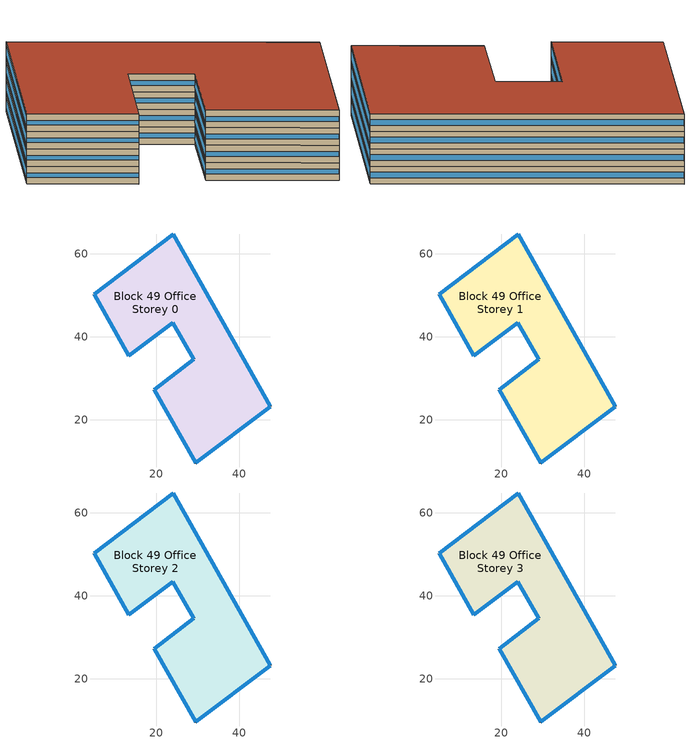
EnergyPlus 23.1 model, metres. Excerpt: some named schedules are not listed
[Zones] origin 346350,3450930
Block 49 Office Storey 0
 floor ground (Project Floor): 24.06,64.75 47.48,23.16 29.46,9.57 19.51,27.23 28.96,34.52 23.94,43.35 13.34,35.41 4.98,50.28 z0
 wall outside (Project Wall): 24.06,64.75 4.98,50.28 13.34,35.41 23.94,43.35 28.96,34.52 19.51,27.23 29.46,9.57 47.48,23.16 24.06,64.75 z0:3
 window (Office_north_window_construction): 24.05,64.74 4.99,50.29 / 28.96,34.52 19.52,27.23 z0.75:2.25
 window (Office_west_window_construction): 4.98,50.28 13.34,35.42 / 23.95,43.35 28.96,34.53 / 19.52,27.22 29.45,9.58 z1.12:1.88
 window (Office_south_window_construction): 13.35,35.42 23.94,43.35 / 29.46,9.58 47.47,23.16 z0.6:2.4
 window (Office_east_window_construction): 47.47,23.19 24.08,64.73 z0.98:2.02
 roof outside (Project Ceiling): 47.48,23.16 24.06,64.75 4.98,50.28 13.34,35.41 23.94,43.35 28.96,34.52 19.51,27.23 29.46,9.57 z3
Block 49 Office Storey 1
 floor outside (Project Floor): 24.06,64.75 47.48,23.16 29.46,9.57 19.51,27.23 28.96,34.52 23.94,43.35 13.34,35.41 4.98,50.28 z3
 wall outside (Project Wall): 24.06,64.75 4.98,50.28 13.34,35.41 23.94,43.35 28.96,34.52 19.51,27.23 29.46,9.57 47.48,23.16 24.06,64.75 z3:6
 window (Office_north_window_construction): 24.05,64.74 4.99,50.29 / 28.96,34.52 19.52,27.23 z3.75:5.25
 window (Office_west_window_construction): 4.98,50.28 13.34,35.42 / 23.95,43.35 28.96,34.53 / 19.52,27.22 29.45,9.58 z4.12:4.88
 window (Office_south_window_construction): 13.35,35.42 23.94,43.35 / 29.46,9.58 47.47,23.16 z3.6:5.4
 window (Office_east_window_construction): 47.47,23.19 24.08,64.73 z3.98:5.03
 roof outside (Project Ceiling): 47.48,23.16 24.06,64.75 4.98,50.28 13.34,35.41 23.94,43.35 28.96,34.52 19.51,27.23 29.46,9.57 z6
Block 49 Office Storey 2
 floor outside (Project Floor): 24.06,64.75 47.48,23.16 29.46,9.57 19.51,27.23 28.96,34.52 23.94,43.35 13.34,35.41 4.98,50.28 z6
 wall outside (Project Wall): 24.06,64.75 4.98,50.28 13.34,35.41 23.94,43.35 28.96,34.52 19.51,27.23 29.46,9.57 47.48,23.16 24.06,64.75 z6:9
 window (Office_north_window_construction): 24.05,64.74 4.99,50.29 / 28.96,34.52 19.52,27.23 z6.75:8.25
 window (Office_west_window_construction): 4.98,50.28 13.34,35.42 / 23.95,43.35 28.96,34.53 / 19.52,27.22 29.45,9.58 z7.12:7.88
 window (Office_south_window_construction): 13.35,35.42 23.94,43.35 / 29.46,9.58 47.47,23.16 z6.6:8.4
 window (Office_east_window_construction): 47.47,23.19 24.08,64.73 z6.97:8.03
 roof outside (Project Ceiling): 47.48,23.16 24.06,64.75 4.98,50.28 13.34,35.41 23.94,43.35 28.96,34.52 19.51,27.23 29.46,9.57 z9
Block 49 Office Storey 3
 floor outside (Project Floor): 24.06,64.75 47.48,23.16 29.46,9.57 19.51,27.23 28.96,34.52 23.94,43.35 13.34,35.41 4.98,50.28 z9
 wall outside (Project Wall): 24.06,64.75 4.98,50.28 13.34,35.41 23.94,43.35 28.96,34.52 19.51,27.23 29.46,9.57 47.48,23.16 24.06,64.75 z9:12
 window (Office_north_window_construction): 24.05,64.74 4.99,50.29 / 28.96,34.52 19.52,27.23 z9.75:11.25
 window (Office_west_window_construction): 4.98,50.28 13.34,35.42 / 23.95,43.35 28.96,34.53 / 19.52,27.22 29.45,9.58 z10.12:10.88
 window (Office_south_window_construction): 13.35,35.42 23.94,43.35 / 29.46,9.58 47.47,23.16 z9.6:11.4
 window (Office_east_window_construction): 47.47,23.19 24.08,64.73 z9.97:11.03
 roof outside (Project Flat Roof): 47.48,23.16 24.06,64.75 4.98,50.28 13.34,35.41 23.94,43.35 28.96,34.52 19.51,27.23 29.46,9.57 z12
[Building]
Building_1: North Axis=0; Terrain=City; Loads Convergence Tolerance Value=0.04; Temperature Convergence Tolerance Value=0.4; Solar Distribution=FullExterior; Maximum Number of Warmup Days=25; Minimum Number of Warmup Days=6
[Site:Location]
CHN Design_Conditions: Latitude=30; Longitude=114; Time Zone=8; Elevation=12
[SIZINGPERIOD:DESIGNDAY] Day of Month=21; DryBulb Temperature Range Modifier Type=DefaultMultipliers; Humidity Condition Type=Wetbulb; Barometric Pressure=101181; Rain Indicator=No; Snow Indicator=No; Daylight Saving Time Indicator=No; Sky Clearness=0; Begin Environment Reset Mode=FullResetAtBeginEnvironment
Name | Month | Day Type | Maximum DryBulb Temperature | Daily DryBulb Temperature Range | Wetbulb or DewPoint at Maximum DryBulb | Wind Speed | Wind Direction | Solar Model Indicator | ASHRAE Clear Sky Optical Depth for Beam Irradiance taub | ASHRAE Clear Sky Optical Depth for Diffuse Irradiance taud
Ann Htg 99.6% Condns DB | 1 | WinterDesignDay | -10 | 0 | -4.8 | 1 | 340 | ASHRAEClearSky | 0 | 0
Ann Clg .4% Condns DB=>MWB | 7 | SummerDesignDay | 40 | 6.6 | 27.1 | 3.5 | 220 | ASHRAETau | 0.781 | 1.413
[MATERIAL]
DefaultMaterial: Roughness=Rough; Thickness=0.1; Conductivity=0.1; Density=1000; Specific Heat=1000; Thermal Absorptance=0.9; Solar Absorptance=0.7; Visible Absorptance=0.7
[WINDOWMATERIAL:SIMPLEGLAZINGSYSTEM] UFactor=1.6; Visible Transmittance=0.6
Name | Solar Heat Gain Coefficient
Office_east_window; Office_south_window; Office_west_window | 0.3
Office_north_window | 0.35
[CONSTRUCTION]
Project Wall; Project Floor; Project Flat Roof; Project Ceiling: DefaultMaterial
Office_east_window_construction: Office_east_window
Office_south_window_construction: Office_south_window
Office_west_window_construction: Office_west_window
Office_north_window_construction: Office_north_window
[SPACE] Ceiling Height=autocalculate; Volume=autocalculate; Floor Area=autocalculate; Space Type=Office
Name | Zone
Block 49 Office Storey 0_space | Block 49 Office Storey 0
Block 49 Office Storey 1_space | Block 49 Office Storey 1
Block 49 Office Storey 2_space | Block 49 Office Storey 2
Block 49 Office Storey 3_space | Block 49 Office Storey 3
[SPACELIST]
Office: Block 49 Office Storey 0_space, Block 49 Office Storey 1_space, Block 49 Office Storey 2_space, Block 49 Office Storey 3_space
[ZONE] Type=1; Multiplier=1; Ceiling Height=autocalculate; Volume=autocalculate; Floor Area=autocalculate; Part of Total Floor Area=Yes
Block 49 Office Storey 0; Block 49 Office Storey 1; Block 49 Office Storey 2; Block 49 Office Storey 3
[PEOPLE]
People_for_office: Zone or ZoneList or Space or SpaceList=Office; Number of People Schedule=SeasonalSchedule_Schedule_office_people; Number of People Calculation Method=People/Area; People per Floor Area=0.1; Fraction Radiant=0.3; Sensible Heat Fraction=autocalculate; Activity Level Schedule=SeasonalSchedule_Schedule_office_activity; Carbon Dioxide Generation Rate=3.82e-08; Enable ASHRAE 55 Comfort Warnings=No; Mean Radiant Temperature Calculation Type=ZoneAveraged; Clothing Insulation Calculation Method=ClothingInsulationSchedule; Cold Stress Temperature Threshold=15.56; Heat Stress Temperature Threshold=30
[LIGHTS]
Light_for_office: Zone or ZoneList or Space or SpaceList=Office; Schedule=SeasonalSchedule_office_lighting; Design Level Calculation Method=Watts/Area; Watts per Zone Floor Area=8; Return Air Fraction=0; Fraction Radiant=0.32; Fraction Visible=0.25; Fraction Replaceable=1; EndUse Subcategory=General; Return Air Fraction Calculated from Plenum Temperature=No; Return Air Fraction Function of Plenum Temperature Coefficient 1=0; Return Air Fraction Function of Plenum Temperature Coefficient 2=0
[ELECTRICEQUIPMENT]
Equipment_for_office: Zone or ZoneList or Space or SpaceList=Office; Schedule=SeasonalSchedule_Schedule_office_equipment; Design Level Calculation Method=Watts/Area; Watts per Zone Floor Area=15; Fraction Latent=0; Fraction Radiant=0; Fraction Lost=0; EndUse Subcategory=Electric Equipment
[DAYLIGHTING:CONTROLS] Illuminance Setpoint at Reference Point 1=300
Name | Zone or Space | Glare Calculation Daylighting Reference Point | Daylighting Reference Point 1
Dlight_Block 49 Office Storey 0 | Block 49 Office Storey 0 | Rpoint_Block 49 Office Storey 0 | Rpoint_Block 49 Office Storey 0
Dlight_Block 49 Office Storey 1 | Block 49 Office Storey 1 | Rpoint_Block 49 Office Storey 1 | Rpoint_Block 49 Office Storey 1
Dlight_Block 49 Office Storey 2 | Block 49 Office Storey 2 | Rpoint_Block 49 Office Storey 2 | Rpoint_Block 49 Office Storey 2
Dlight_Block 49 Office Storey 3 | Block 49 Office Storey 3 | Rpoint_Block 49 Office Storey 3 | Rpoint_Block 49 Office Storey 3
[HVACTEMPLATE:THERMOSTAT]
Name | Heating Setpoint Schedule | Cooling Setpoint Schedule
Thermostat_for_office | SeasonalSchedule_office_heating | SeasonalSchedule_office_cooling
Thermostat_for_commercial | SeasonalSchedule_commerical_heating | SeasonalSchedule_commerical_cooling
Thermostat_for_residential | SeasonalSchedule_residential_heating | SeasonalSchedule_residential_cooling
Thermostat_for_school | SeasonalSchedule_school_heating | SeasonalSchedule_school_cooling
Thermostat_for_hospital | SeasonalSchedule_hospital_heating | SeasonalSchedule_hospital_cooling
Thermostat_for_industrial | SeasonalSchedule_Industrial_heating | SeasonalSchedule_Industrial_cooling
Thermostat_for_transport | SeasonalSchedule_transport_heating | SeasonalSchedule_transport_cooling
Thermostat_for_administration | SeasonalSchedule_administration_heating | SeasonalSchedule_administration_cooling
[HVACTEMPLATE:ZONE:IDEALLOADSAIRSYSTEM] Template Thermostat=Thermostat_for_office; Maximum Heating Supply Air Temperature=50; Minimum Cooling Supply Air Temperature=13; Maximum Heating Supply Air Humidity Ratio=0.0156; Minimum Cooling Supply Air Humidity Ratio=0.0077; Heating Limit=NoLimit; Cooling Limit=NoLimit; Dehumidification Control Type=ConstantSensibleHeatRatio; Cooling Sensible Heat Ratio=0.7; Dehumidification Setpoint=60; Humidification Control Type=None; Humidification Setpoint=30; Outdoor Air Method=DetailedSpecification; Outdoor Air Flow Rate per Person=0.00944; Outdoor Air Flow Rate per Zone Floor Area=0; Outdoor Air Flow Rate per Zone=0; Design Specification Outdoor Air Object=Ventilation_for_office; Demand Controlled Ventilation Type=None; Outdoor Air Economizer Type=NoEconomizer; Heat Recovery Type=None; Sensible Heat Recovery Effectiveness=0.7; Latent Heat Recovery Effectiveness=0.65
Block 49 Office Storey 0; Block 49 Office Storey 1; Block 49 Office Storey 2; Block 49 Office Storey 3
[DESIGNSPECIFICATION:OUTDOORAIR]
Ventilation_for_office: Outdoor Air Method=Flow/Person; Outdoor Air Flow per Person=0.00833333; Outdoor Air Flow per Zone Floor Area=0; Outdoor Air Flow per Zone=0; Outdoor Air Flow Air Changes per Hour=0
[SCHEDULE:WEEK:DAILY]
Schedule_office_heating_summer_weekly: Schedule_office_heating_summer_hourly, Schedule_office_heating_summer_hourly, Schedule_office_heating_summer_hourly, Schedule_office_heating_summer_hourly, Schedule_office_heating_summer_hourly, Schedule_office_heating_summer_hourly, Schedule_office_heating_summer_hourly, Schedule_office_heating_summer_hourly, Schedule_office_heating_summer_hourly, Schedule_office_heating_summer_hourly, Schedule_office_heating_summer_hourly, Schedule_office_heating_summer_hourly
Schedule_office_heating_winnter_weekly: Schedule_office_heating_winnter_holiday_hourly, Schedule_office_heating_winnter_weekday_hourly, Schedule_office_heating_winnter_weekday_hourly, Schedule_office_heating_winnter_weekday_hourly, Schedule_office_heating_winnter_weekday_hourly, Schedule_office_heating_winnter_weekday_hourly, Schedule_office_heating_winnter_holiday_hourly, Schedule_office_heating_winnter_holiday_hourly, Schedule_office_heating_winnter_weekday_hourly, Schedule_office_heating_winnter_weekday_hourly, Schedule_office_heating_winnter_holiday_hourly, Schedule_office_heating_winnter_holiday_hourly
Schedule_office_cooling_winnter_weekly: Schedule_office_cooling_winter_hourly, Schedule_office_cooling_winter_hourly, Schedule_office_cooling_winter_hourly, Schedule_office_cooling_winter_hourly, Schedule_office_cooling_winter_hourly, Schedule_office_cooling_winter_hourly, Schedule_office_cooling_winter_hourly, Schedule_office_cooling_winter_hourly, Schedule_office_cooling_winter_hourly, Schedule_office_cooling_winter_hourly, Schedule_office_cooling_winter_hourly, Schedule_office_cooling_winter_hourly
Schedule_office_cooling_summer_weekly: Schedule_office_cooling_summer_holiday_hourly, Schedule_office_cooling_summer_weekday_hourly, Schedule_office_cooling_summer_weekday_hourly, Schedule_office_cooling_summer_weekday_hourly, Schedule_office_cooling_summer_weekday_hourly, Schedule_office_cooling_summer_weekday_hourly, Schedule_office_cooling_summer_holiday_hourly, Schedule_office_cooling_summer_holiday_hourly, Schedule_office_cooling_summer_weekday_hourly, Schedule_office_cooling_summer_weekday_hourly, Schedule_office_cooling_summer_holiday_hourly, Schedule_office_cooling_summer_holiday_hourly
Schedule_office_lighting_weekly: Schedule_office_lighting_holiday_hourly, Schedule_office_lighting_weekday_hourly, Schedule_office_lighting_weekday_hourly, Schedule_office_lighting_weekday_hourly, Schedule_office_lighting_weekday_hourly, Schedule_office_lighting_weekday_hourly, Schedule_office_lighting_holiday_hourly, Schedule_office_lighting_holiday_hourly, Schedule_office_lighting_weekday_hourly, Schedule_office_lighting_weekday_hourly, Schedule_office_lighting_holiday_hourly, Schedule_office_lighting_holiday_hourly
Schedule_office_equipment_weekly: Schedule_office_equipment_holiday_hourly, Schedule_office_equipment_weekday_hourly, Schedule_office_equipment_weekday_hourly, Schedule_office_equipment_weekday_hourly, Schedule_office_equipment_weekday_hourly, Schedule_office_equipment_weekday_hourly, Schedule_office_equipment_holiday_hourly, Schedule_office_equipment_holiday_hourly, Schedule_office_equipment_weekday_hourly, Schedule_office_equipment_weekday_hourly, Schedule_office_equipment_holiday_hourly, Schedule_office_equipment_holiday_hourly
Schedule_office_people_weekly: Schedule_office_people_holiday_hourly, Schedule_office_people_weekday_hourly, Schedule_office_people_weekday_hourly, Schedule_office_people_weekday_hourly, Schedule_office_people_weekday_hourly, Schedule_office_people_weekday_hourly, Schedule_office_people_holiday_hourly, Schedule_office_people_holiday_hourly, Schedule_office_people_weekday_hourly, Schedule_office_people_weekday_hourly, Schedule_office_people_holiday_hourly, Schedule_office_people_holiday_hourly
Schedule_office_activity_weekly: Schedule_office_activity_holiday_hourly, Schedule_office_activity_weekday_hourly, Schedule_office_activity_weekday_hourly, Schedule_office_activity_weekday_hourly, Schedule_office_activity_weekday_hourly, Schedule_office_activity_weekday_hourly, Schedule_office_activity_holiday_hourly, Schedule_office_activity_holiday_hourly, Schedule_office_activity_weekday_hourly, Schedule_office_activity_weekday_hourly, Schedule_office_activity_holiday_hourly, Schedule_office_activity_holiday_hourly
Schedule_commerical_heating_summer_weekly: Schedule_commerical_heating_summer_hourly, Schedule_commerical_heating_summer_hourly, Schedule_commerical_heating_summer_hourly, Schedule_commerical_heating_summer_hourly, Schedule_commerical_heating_summer_hourly, Schedule_commerical_heating_summer_hourly, Schedule_commerical_heating_summer_hourly, Schedule_commerical_heating_summer_hourly, Schedule_commerical_heating_summer_hourly, Schedule_commerical_heating_summer_hourly, Schedule_commerical_heating_summer_hourly, Schedule_commerical_heating_summer_hourly
Schedule_commerical_heating_winnter_weekly: Schedule_commerical_heating_winnter_holiday_hourly, Schedule_commerical_heating_winnter_weekday_hourly, Schedule_commerical_heating_winnter_weekday_hourly, Schedule_commerical_heating_winnter_weekday_hourly, Schedule_commerical_heating_winnter_weekday_hourly, Schedule_commerical_heating_winnter_weekday_hourly, Schedule_commerical_heating_winnter_holiday_hourly, Schedule_commerical_heating_winnter_holiday_hourly, Schedule_commerical_heating_winnter_weekday_hourly, Schedule_commerical_heating_winnter_weekday_hourly, Schedule_commerical_heating_winnter_holiday_hourly, Schedule_commerical_heating_winnter_holiday_hourly
Schedule_commerical_cooling_winnter_weekly: Schedule_commerical_cooling_winter_hourly, Schedule_commerical_cooling_winter_hourly, Schedule_commerical_cooling_winter_hourly, Schedule_commerical_cooling_winter_hourly, Schedule_commerical_cooling_winter_hourly, Schedule_commerical_cooling_winter_hourly, Schedule_commerical_cooling_winter_hourly, Schedule_commerical_cooling_winter_hourly, Schedule_commerical_cooling_winter_hourly, Schedule_commerical_cooling_winter_hourly, Schedule_commerical_cooling_winter_hourly, Schedule_commerical_cooling_winter_hourly
Schedule_commerical_cooling_summer_weekly: Schedule_commerical_cooling_summer_holiday_hourly, Schedule_commerical_cooling_summer_weekday_hourly, Schedule_commerical_cooling_summer_weekday_hourly, Schedule_commerical_cooling_summer_weekday_hourly, Schedule_commerical_cooling_summer_weekday_hourly, Schedule_commerical_cooling_summer_weekday_hourly, Schedule_commerical_cooling_summer_holiday_hourly, Schedule_commerical_cooling_summer_holiday_hourly, Schedule_commerical_cooling_summer_weekday_hourly, Schedule_commerical_cooling_summer_weekday_hourly, Schedule_commerical_cooling_summer_holiday_hourly, Schedule_commerical_cooling_summer_holiday_hourly
Schedule_residential_heating_summer_weekly: Schedule_residential_heating_summer_hourly, Schedule_residential_heating_summer_hourly, Schedule_residential_heating_summer_hourly, Schedule_residential_heating_summer_hourly, Schedule_residential_heating_summer_hourly, Schedule_residential_heating_summer_hourly, Schedule_residential_heating_summer_hourly, Schedule_residential_heating_summer_hourly, Schedule_residential_heating_summer_hourly, Schedule_residential_heating_summer_hourly, Schedule_residential_heating_summer_hourly, Schedule_residential_heating_summer_hourly
Schedule_residential_heating_winnter_weekly: Schedule_residential_heating_winnter_holiday_hourly, Schedule_residential_heating_winnter_weekday_hourly, Schedule_residential_heating_winnter_weekday_hourly, Schedule_residential_heating_winnter_weekday_hourly, Schedule_residential_heating_winnter_weekday_hourly, Schedule_residential_heating_winnter_weekday_hourly, Schedule_residential_heating_winnter_holiday_hourly, Schedule_residential_heating_winnter_holiday_hourly, Schedule_residential_heating_winnter_weekday_hourly, Schedule_residential_heating_winnter_weekday_hourly, Schedule_residential_heating_winnter_holiday_hourly, Schedule_residential_heating_winnter_holiday_hourly
Schedule_residential_cooling_winnter_weekly: Schedule_residential_cooling_winter_hourly, Schedule_residential_cooling_winter_hourly, Schedule_residential_cooling_winter_hourly, Schedule_residential_cooling_winter_hourly, Schedule_residential_cooling_winter_hourly, Schedule_residential_cooling_winter_hourly, Schedule_residential_cooling_winter_hourly, Schedule_residential_cooling_winter_hourly, Schedule_residential_cooling_winter_hourly, Schedule_residential_cooling_winter_hourly, Schedule_residential_cooling_winter_hourly, Schedule_residential_cooling_winter_hourly
Schedule_residential_cooling_summer_weekly: Schedule_residential_cooling_summer_holiday_hourly, Schedule_residential_cooling_summer_weekday_hourly, Schedule_residential_cooling_summer_weekday_hourly, Schedule_residential_cooling_summer_weekday_hourly, Schedule_residential_cooling_summer_weekday_hourly, Schedule_residential_cooling_summer_weekday_hourly, Schedule_residential_cooling_summer_holiday_hourly, Schedule_residential_cooling_summer_holiday_hourly, Schedule_residential_cooling_summer_weekday_hourly, Schedule_residential_cooling_summer_weekday_hourly, Schedule_residential_cooling_summer_holiday_hourly, Schedule_residential_cooling_summer_holiday_hourly
Schedule_school_heating_summer_weekly: Schedule_school_heating_summer_hourly, Schedule_school_heating_summer_hourly, Schedule_school_heating_summer_hourly, Schedule_school_heating_summer_hourly, Schedule_school_heating_summer_hourly, Schedule_school_heating_summer_hourly, Schedule_school_heating_summer_hourly, Schedule_school_heating_summer_hourly, Schedule_school_heating_summer_hourly, Schedule_school_heating_summer_hourly, Schedule_school_heating_summer_hourly, Schedule_school_heating_summer_hourly
Schedule_school_heating_winnter_weekly: Schedule_school_heating_winnter_holiday_hourly, Schedule_school_heating_winnter_weekday_hourly, Schedule_school_heating_winnter_weekday_hourly, Schedule_school_heating_winnter_weekday_hourly, Schedule_school_heating_winnter_weekday_hourly, Schedule_school_heating_winnter_weekday_hourly, Schedule_school_heating_winnter_holiday_hourly, Schedule_school_heating_winnter_holiday_hourly, Schedule_school_heating_winnter_weekday_hourly, Schedule_school_heating_winnter_weekday_hourly, Schedule_school_heating_winnter_holiday_hourly, Schedule_school_heating_winnter_holiday_hourly
Schedule_school_cooling_winnter_weekly: Schedule_school_cooling_winter_hourly, Schedule_school_cooling_winter_hourly, Schedule_school_cooling_winter_hourly, Schedule_school_cooling_winter_hourly, Schedule_school_cooling_winter_hourly, Schedule_school_cooling_winter_hourly, Schedule_school_cooling_winter_hourly, Schedule_school_cooling_winter_hourly, Schedule_school_cooling_winter_hourly, Schedule_school_cooling_winter_hourly, Schedule_school_cooling_winter_hourly, Schedule_school_cooling_winter_hourly
Schedule_school_cooling_summer_weekly: Schedule_school_cooling_summer_holiday_hourly, Schedule_school_cooling_summer_weekday_hourly, Schedule_school_cooling_summer_weekday_hourly, Schedule_school_cooling_summer_weekday_hourly, Schedule_school_cooling_summer_weekday_hourly, Schedule_school_cooling_summer_weekday_hourly, Schedule_school_cooling_summer_holiday_hourly, Schedule_school_cooling_summer_holiday_hourly, Schedule_school_cooling_summer_weekday_hourly, Schedule_school_cooling_summer_weekday_hourly, Schedule_school_cooling_summer_holiday_hourly, Schedule_school_cooling_summer_holiday_hourly
Schedule_hospital_heating_winnter_weekly: Schedule_hospital_heating_winnter_holiday_hourly, Schedule_hospital_heating_winnter_weekday_hourly, Schedule_hospital_heating_winnter_weekday_hourly, Schedule_hospital_heating_winnter_weekday_hourly, Schedule_hospital_heating_winnter_weekday_hourly, Schedule_hospital_heating_winnter_weekday_hourly, Schedule_hospital_heating_winnter_holiday_hourly, Schedule_hospital_heating_winnter_holiday_hourly, Schedule_hospital_heating_winnter_weekday_hourly, Schedule_hospital_heating_winnter_weekday_hourly, Schedule_hospital_heating_winnter_holiday_hourly, Schedule_hospital_heating_winnter_holiday_hourly
[SCHEDULE:YEAR]
SeasonalSchedule_office_heating: Schedule_office_heating_winnter_weekly, 1, 1, 3, 31, Schedule_office_heating_summer_weekly, 4, 1, 11, 30, Schedule_office_heating_winnter_weekly, 12, 1, 12, 31
SeasonalSchedule_office_cooling: Schedule_office_cooling_winnter_weekly, 1, 1, 5, 31, Schedule_office_cooling_summer_weekly, 6, 1, 9, 30, Schedule_office_cooling_winnter_weekly, 10, 1, 12, 31
SeasonalSchedule_office_lighting: Schedule_office_lighting_weekly, 1, 1, 12, 31
SeasonalSchedule_Schedule_office_equipment: Schedule_office_equipment_weekly, 1, 1, 12, 31
SeasonalSchedule_Schedule_office_people: Schedule_office_people_weekly, 1, 1, 12, 31
SeasonalSchedule_Schedule_office_activity: Schedule_office_activity_weekly, 1, 1, 12, 31
SeasonalSchedule_commerical_heating: Schedule_commerical_heating_winnter_weekly, 1, 1, 3, 31, Schedule_commerical_heating_summer_weekly, 4, 1, 11, 30, Schedule_commerical_heating_winnter_weekly, 12, 1, 12, 31
SeasonalSchedule_commerical_cooling: Schedule_commerical_cooling_winnter_weekly, 1, 1, 5, 31, Schedule_commerical_cooling_summer_weekly, 6, 1, 9, 30, Schedule_commerical_cooling_winnter_weekly, 10, 1, 12, 31
SeasonalSchedule_residential_heating: Schedule_residential_heating_winnter_weekly, 1, 1, 3, 31, Schedule_residential_heating_summer_weekly, 4, 1, 11, 30, Schedule_residential_heating_winnter_weekly, 12, 1, 12, 31
SeasonalSchedule_residential_cooling: Schedule_residential_cooling_winnter_weekly, 1, 1, 5, 31, Schedule_residential_cooling_summer_weekly, 6, 1, 9, 30, Schedule_residential_cooling_winnter_weekly, 10, 1, 12, 31
SeasonalSchedule_school_heating: Schedule_school_heating_winnter_weekly, 1, 1, 3, 31, Schedule_school_heating_summer_weekly, 4, 1, 11, 30, Schedule_school_heating_winnter_weekly, 12, 1, 12, 31
SeasonalSchedule_school_cooling: Schedule_school_cooling_winnter_weekly, 1, 1, 5, 31, Schedule_school_cooling_summer_weekly, 6, 1, 9, 30, Schedule_school_cooling_winnter_weekly, 10, 1, 12, 31
SeasonalSchedule_hospital_heating: Schedule_hospital_heating_winnter_weekly, 1, 1, 3, 31, Schedule_hospital_heating_summer_weekly, 4, 1, 11, 30, Schedule_hospital_heating_winnter_weekly, 12, 1, 12, 31
SeasonalSchedule_hospital_cooling: Schedule_hospital_cooling_winnter_weekly, 1, 1, 5, 31, Schedule_hospital_cooling_summer_weekly, 6, 1, 9, 30, Schedule_hospital_cooling_winnter_weekly, 10, 1, 12, 31
SeasonalSchedule_Industrial_heating: Schedule_Industrial_heating_winnter_weekly, 1, 1, 3, 31, Schedule_Industrial_heating_summer_weekly, 4, 1, 11, 30, Schedule_Industrial_heating_winnter_weekly, 12, 1, 12, 31
SeasonalSchedule_Industrial_cooling: Schedule_Industrial_cooling_winnter_weekly, 1, 1, 5, 31, Schedule_Industrial_cooling_summer_weekly, 6, 1, 9, 30, Schedule_Industrial_cooling_winnter_weekly, 10, 1, 12, 31
SeasonalSchedule_transport_heating: Schedule_transport_heating_winnter_weekly, 1, 1, 3, 31, Schedule_transport_heating_summer_weekly, 4, 1, 11, 30, Schedule_transport_heating_winnter_weekly, 12, 1, 12, 31
SeasonalSchedule_transport_cooling: Schedule_transport_cooling_winnter_weekly, 1, 1, 5, 31, Schedule_transport_cooling_summer_weekly, 6, 1, 9, 30, Schedule_transport_cooling_winnter_weekly, 10, 1, 12, 31
SeasonalSchedule_administration_heating: Schedule_administration_heating_winnter_weekly, 1, 1, 3, 31, Schedule_administration_heating_summer_weekly, 4, 1, 11, 30, Schedule_administration_heating_winnter_weekly, 12, 1, 12, 31
SeasonalSchedule_administration_cooling: Schedule_administration_cooling_winnter_weekly, 1, 1, 5, 31, Schedule_administration_cooling_summer_weekly, 6, 1, 9, 30, Schedule_administration_cooling_winnter_weekly, 10, 1, 12, 31
